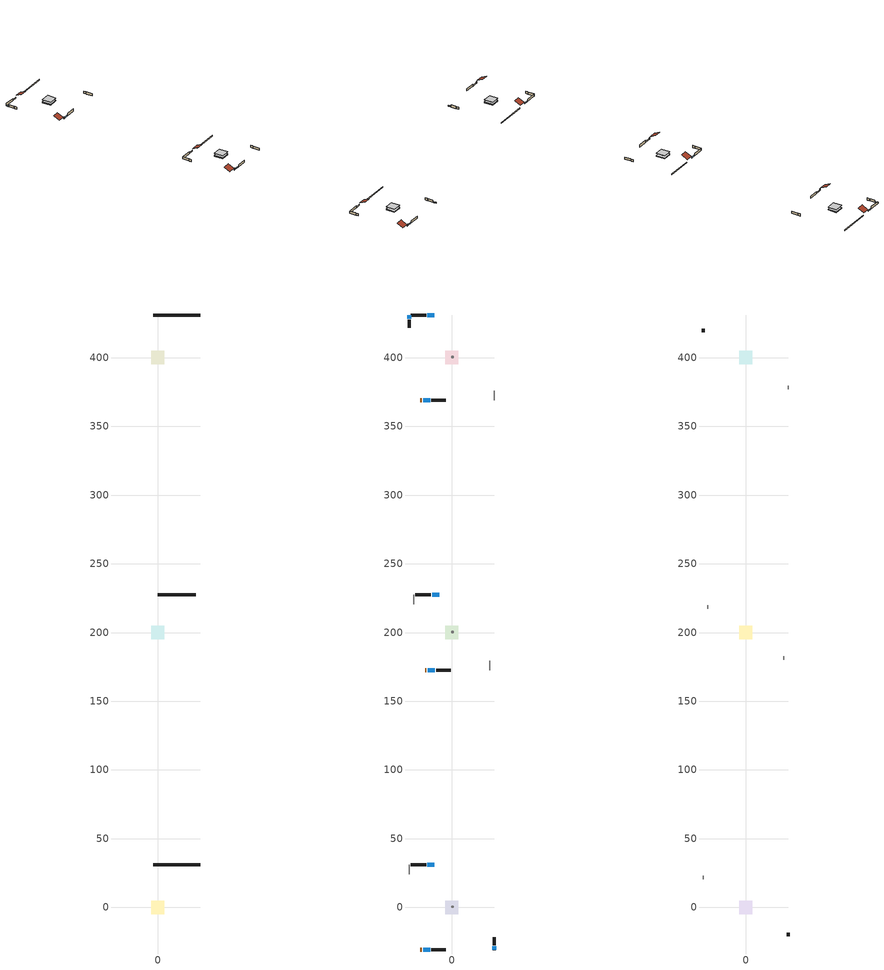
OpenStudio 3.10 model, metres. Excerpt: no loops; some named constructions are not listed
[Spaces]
unit1_crawlspace___unvented_1
 floor foundation (unit1_Slab1_construction): -4.86,-4.86 -4.86,4.86 4.86,4.86 4.86,-4.86 z-0.91
 wall foundation (unit1_FoundationWall1_construction): 30.93,30.93 -3.45,30.93 z-0.91:0
unit2_crawlspace___unvented_1
 floor foundation (unit2_Slab1_2_construction): -4.86,195.14 -4.86,204.86 4.86,204.86 4.86,195.14 z-0.91
 wall foundation (unit2_FoundationWall1_2_construction): 27.49,227.49 -0.01,227.49 z-0.91:0
unit3_crawlspace___unvented_1
 floor foundation (unit3_Slab1_3_construction): -4.86,395.14 -4.86,404.86 4.86,404.86 4.86,395.14 z-0.91
 wall foundation (unit3_FoundationWall1_3_construction): 30.93,430.93 -3.45,430.93 z-0.91:0
unit1_central_ac_and_furnace_airloop_ret_air_space
 floor adiabatic (unit1_AdiabaticConst): 0,0 0,1 1,1 1,0 z0
 wall adiabatic (unit1_AdiabaticConst): 0,0 1,0 1,1 0,1 0,0 z0:1
 ceiling adiabatic (unit1_AdiabaticConst): 1,0 1,1 0,1 0,0 z1
unit1_conditioned_space_1
 floor to unit1_crawlspace___unvented_1 (unit1_Floor1_construction): -4.86,-4.86 -4.86,4.86 4.86,4.86 4.86,-4.86 z0
 wall outside (unit1_AdiabaticWallConstruction_1): -22.73,-30.93 -21.81,-30.93 z0:2.03
 wall outside (unit1_AdiabaticWallConstruction): -20.89,-30.93 -15.67,-30.93 / 30.93,-30.93 30.93,-28.32 / -12.58,30.93 -17.79,30.93 z0:1.16
 wall outside (unit1_Wall3_construction): -14.74,-30.93 -4.23,-30.93 z0:2.44
 wall outside (unit1_Wall2_construction): 30.93,-27.39 30.93,-21.76 z0:2.44
 wall outside (unit1_Wall1_construction): -18.72,30.93 -30,30.93 z0:2.44
 wall adiabatic (unit1_Wall4_construction): -30.93,30.93 -30.93,24.05 z0:2.44
 window (unit1_WindowConstruction_2): -20.89,-30.93 -15.67,-30.93 z0:1.16
 window (unit1_WindowConstruction_1): 30.93,-30.93 30.93,-28.32 z0:1.16
 window (unit1_WindowConstruction): -12.58,30.93 -17.79,30.93 z0:1.16
 door (unit1_Door): -22.73,-30.93 -21.82,-30.93 z0:2.03
unit2_central_ac_and_furnace_airloop_ret_air_space
 floor adiabatic (unit2_AdiabaticConst): 0,200 0,201 1,201 1,200 z0
 wall adiabatic (unit2_AdiabaticConst): 0,200 1,200 1,201 0,201 0,200 z0:1
 ceiling adiabatic (unit2_AdiabaticConst): 1,200 1,201 0,201 0,200 z1
unit2_conditioned_space_1
 floor to unit2_crawlspace___unvented_1 (unit2_Floor1_2_construction): -4.86,195.14 -4.86,204.86 4.86,204.86 4.86,195.14 z0
 wall outside (unit2_AdiabaticWallConstruction_1): -19.29,172.51 -18.37,172.51 z0:2.03
 wall outside (unit2_AdiabaticWallConstruction): -17.44,172.51 -12.23,172.51 / -9.14,227.49 -14.35,227.49 z0:1.16
 wall outside (unit2_Wall3_2_construction): -11.3,172.51 -0.78,172.51 z0:2.44
 wall outside (unit2_Wall1_2_construction): -15.28,227.49 -26.56,227.49 z0:2.44
 wall adiabatic (unit2_Wall4_2_construction): -27.49,227.49 -27.49,220.61 z0:2.44
 wall adiabatic (unit2_Wall2_2_construction): 27.49,172.51 27.49,179.39 z0:2.44
 window (unit2_WindowConstruction_1): -17.44,172.51 -12.23,172.51 z0:1.16
 window (unit2_WindowConstruction): -9.14,227.49 -14.35,227.49 z0:1.16
 door (unit2_Door): -19.29,172.51 -18.37,172.51 z0:2.03
unit3_central_ac_and_furnace_airloop_ret_air_space
 floor adiabatic (unit3_AdiabaticConst): 0,400 0,401 1,401 1,400 z0
 wall adiabatic (unit3_AdiabaticConst): 0,400 1,400 1,401 0,401 0,400 z0:1
 ceiling adiabatic (unit3_AdiabaticConst): 1,400 1,401 0,401 0,400 z1
unit3_conditioned_space_1
 floor to unit3_crawlspace___unvented_1 (unit3_Floor1_3_construction): -4.86,395.14 -4.86,404.86 4.86,404.86 4.86,395.14 z0
 wall outside (unit3_AdiabaticWallConstruction_1): -22.73,369.07 -21.81,369.07 z0:2.03
 wall outside (unit3_AdiabaticWallConstruction): -30.93,430.93 -30.93,428.32 / -20.89,369.07 -15.67,369.07 / -12.58,430.93 -17.79,430.93 z0:1.16
 wall outside (unit3_Wall4_3_construction): -30.93,427.39 -30.93,421.76 z0:2.44
 wall outside (unit3_Wall3_3_construction): -14.74,369.07 -4.23,369.07 z0:2.44
 wall outside (unit3_Wall1_3_construction): -18.72,430.93 -30,430.93 z0:2.44
 wall adiabatic (unit3_Wall2_3_construction): 30.93,369.07 30.93,375.95 z0:2.44
 window (unit3_WindowConstruction_2): -30.93,430.93 -30.93,428.32 z0:1.16
 window (unit3_WindowConstruction_1): -20.89,369.07 -15.67,369.07 z0:1.16
 window (unit3_WindowConstruction): -12.58,430.93 -17.79,430.93 z0:1.16
 door (unit3_Door): -22.73,369.07 -21.82,369.07 z0:2.03
unit1_attic___vented_1
 floor to unit1_conditioned_space_1 (unit1_Floor2_construction_Reversed): -4.86,-4.86 -4.86,4.86 4.86,4.86 4.86,-4.86 z2.44
 wall outside (unit1_Wall6_construction): 30.93,-20.83 30.93,-18.4 z0:2.44
 wall adiabatic (unit1_Wall5_construction): -30.93,23.12 -30.93,20.7 z0:2.44
 roof outside (unit1_Roof2_construction): -23.66,-30.93,2.44 -23.66,-24.43,5.69 -30.93,-24.43,5.69 -30.93,-30.93,2.44
 roof outside (unit1_Roof1_construction): -11.65,30.93,2.44 -11.65,24.43,5.69 -4.38,24.43,5.69 -4.38,30.93,2.44
unit2_attic___vented_1
 floor to unit2_conditioned_space_1 (unit2_Floor2_2_construction_Reversed): -4.86,195.14 -4.86,204.86 4.86,204.86 4.86,195.14 z2.44
 wall adiabatic (unit2_Wall6_2_construction): 27.49,180.32 27.49,182.74 z0:2.44
 wall adiabatic (unit2_Wall5_2_construction): -27.49,219.68 -27.49,217.26 z0:2.44
 roof outside (unit2_Roof2_2_construction): -20.21,172.51,2.44 -20.21,179.02,5.69 -27.49,179.02,5.69 -27.49,172.51,2.44
 roof outside (unit2_Roof1_2_construction): -8.21,227.49,2.44 -8.21,220.98,5.69 -0.94,220.98,5.69 -0.94,227.49,2.44
unit3_attic___vented_1
 floor to unit3_conditioned_space_1 (unit3_Floor2_3_construction_Reversed): -4.86,395.14 -4.86,404.86 4.86,404.86 4.86,395.14 z2.44
 wall outside (unit3_Wall5_3_construction): -30.93,420.83 -30.93,418.4 z0:2.44
 wall adiabatic (unit3_Wall6_3_construction): 30.93,376.88 30.93,379.3 z0:2.44
 roof outside (unit3_Roof2_3_construction): -23.66,369.07,2.44 -23.66,375.57,5.69 -30.93,375.57,5.69 -30.93,369.07,2.44
 roof outside (unit3_Roof1_3_construction): -11.65,430.93,2.44 -11.65,424.43,5.69 -4.38,424.43,5.69 -4.38,430.93,2.44
[Schedule:FixedInterval]
unit1_mains_temperature_schedule: Interval Length {minutes}=1440; Start Month=1; Start Day=1; Value 1=8.20444; Value 2=8.13556; Value 3=8.06778; Value 4=8.00111; Value 5=7.93611; Value 6=7.87222; Value 7=7.80944; Value 8=7.74833; Value 9=7.68889; Value 10=7.63056; Value 11=7.57333; Value 12=7.51778; Value 13=7.46333; Value 14=7.41111; Value 15=7.35944; Value 16=7.31; Value 17=7.26167; Value 18=7.215; Value 19=7.17; Value 20=7.12611; Value 21=7.08389; Value 22=7.04389; Value 23=7.00444; Value 24=6.96722; Value 25=6.93167; Value 26=6.89778; Value 27=6.865; Value 28=6.83444; Value 29=6.805; Value 30=6.77722; Value 31=6.75167; Value 32=6.72722; Value 33=6.70444; Value 34=6.68389; Value 35=6.66444; Value 36=6.64722; Value 37=6.63111; Value 38=6.61722; Value 39=6.605; Value 40=6.59389; Value 41=6.585; Value 42=6.57778; Value 43=6.57222; Value 44=6.56889; Value 45=6.56667; Value 46=6.56611; Value 47=6.56778; Value 48=6.57056; Value 49=6.57556; Value 50=6.58167; Value 51=6.59; Value 52=6.6; Value 53=6.61167; Value 54=6.625; Value 55=6.64; Value 56=6.65722; Value 57=6.67556; Value 58=6.69556; Value 59=6.71722; Value 60=6.74111; Value 61=6.76611; Value 62=6.79333; Value 63=6.82167; Value 64=6.85167; Value 65=6.88333; Value 66=6.91722; Value 67=6.95222; Value 68=6.98889; Value 69=7.02667; Value 70=7.06667; Value 71=7.10833; Value 72=7.15111; Value 73=7.19556; Value 74=7.24167; Value 75=7.28944; Value 76=7.33833; Value 77=7.38889; Value 78=7.44111; Value 79=7.49444; Value 80=7.54944; Value 81=7.60611; Value 82=7.66389; Value 83=7.72278; Value 84=7.78333; Value 85=7.84556; Value 86=7.90889; Value 87=7.97333; Value 88=8.03944; Value 89=8.10667; Value 90=8.175; Value 91=8.245; Value 92=8.31556; Value 93=8.38778; Value 94=8.46111; Value 95=8.53556; Value 96=8.61167; Value 97=8.68833; Value 98=8.76611; Value 99=8.845; Value 100=8.925; Value 101=9.00611; Value 102=9.08778; Value 103=9.17111; Value 104=9.255; Value 105=9.33944; Value 106=9.42556; Value 107=9.51222; Value 108=9.59944; Value 109=9.68778; Value 110=9.77667; Value 111=9.86667; Value 112=9.95722; Value 113=10.0489; Value 114=10.1406; Value 115=10.2333; Value 116=10.3267; Value 117=10.4206; Value 118=10.515; Value 119=10.61; Value 120=10.7056; Value 121=10.8017; Value 122=10.8983; Value 123=10.9956; Value 124=11.0928; Value 125=11.1906; Value 126=11.2889; Value 127=11.3872; Value 128=11.4861; Value 129=11.585; Value 130=11.6844; Value 131=11.7839; Value 132=11.8833; Value 133=11.9833; Value 134=12.0828; Value 135=12.1828; Value 136=12.2833; Value 137=12.3833; Value 138=12.4833; Value 139=12.5833; Value 140=12.6833; Value 141=12.7833; Value 142=12.8828; Value 143=12.9828; Value 144=13.0822; Value 145=13.1811; Value 146=13.2806; Value 147=13.3789; Value 148=13.4778; Value 149=13.5756; Value 150=13.6733; Value 151=13.7711; Value 152=13.8678; Value 153=13.9644; Value 154=14.0606; Value 155=14.1561; Value 156=14.2511; Value 157=14.3456; Value 158=14.4394; Value 159=14.5328; Value 160=14.6256; Value 161=14.7178; Value 162=14.8089; Value 163=14.8994; Value 164=14.9894; Value 165=15.0783; Value 166=15.1667; Value 167=15.2539; Value 168=15.3406; Value 169=15.4267; Value 170=15.5111; Value 171=15.595; Value 172=15.6783; Value 173=15.76; Value 174=15.8411; Value 175=15.9211; Value 176=16; Value 177=16.0778; Value 178=16.1544; Value 179=16.23; Value 180=16.3044; Value 181=16.3778; Value 182=16.45; Value 183=16.5211; Value 184=16.5906; Value 185=16.6589; Value 186=16.7261; Value 187=16.7922; Value 188=16.8567; Value 189=16.92; Value 190=16.9822; Value 191=17.0428; Value 192=17.1017; Value 193=17.1594; Value 194=17.2161; Value 195=17.2711; Value 196=17.3244; Value 197=17.3761; Value 198=17.4267; Value 199=17.4761; Value 200=17.5233; Value 201=17.5694; Value 202=17.6139; Value 203=17.6572; Value 204=17.6983; Value 205=17.7383; Value 206=17.7767; Value 207=17.8128; Value 208=17.8478; Value 209=17.8817; Value 210=17.9133; Value 211=17.9433; Value 212=17.9717; Value 213=17.9989; Value 214=18.0239; Value 215=18.0472; Value 216=18.0689; Value 217=18.0894; Value 218=18.1078; Value 219=18.1244; Value 220=18.1394; Value 221=18.1528; Value 222=18.1644; Value 223=18.1744; Value 224=18.1828; Value 225=18.1889; Value 226=18.1939; Value 227=18.1967; Value 228=18.1983; Value 229=18.1978; Value 230=18.1956; Value 231=18.1917; Value 232=18.1861; Value 233=18.1789; Value 234=18.17; Value 235=18.1594; Value 236=18.1467; Value 237=18.1328; Value 238=18.1167; Value 239=18.0994; Value 240=18.08; Value 241=18.0594; Value 242=18.0367; Value 243=18.0122; Value 244=17.9867; Value 245=17.9589; Value 246=17.9294; Value 247=17.8989; Value 248=17.8661; Value 249=17.8322; Value 250=17.7961; Value 251=17.7589; Value 252=17.72; Value 253=17.6794; Value 254=17.6372; Value 255=17.5933; Value 256=17.5483; Value 257=17.5017; Value 258=17.4533; Value 259=17.4039; Value 260=17.3522; Value 261=17.2994; Value 262=17.2456; Value 263=17.19; Value 264=17.1328; Value 265=17.0744; Value 266=17.0144; Value 267=16.9533; Value 268=16.8911; Value 269=16.8272; Value 270=16.7617; Value 271=16.695; Value 272=16.6272; Value 273=16.5583; Value 274=16.4883; Value 275=16.4167; Value 276=16.3439; Value 277=16.27; Value 278=16.195; Value 279=16.1189; Value 280=16.0417; Value 281=15.9633; Value 282=15.8839; Value 283=15.8033; Value 284=15.7222; Value 285=15.6394; Value 286=15.5561; Value 287=15.4722; Value 288=15.3867; Value 289=15.3006; Value 290=15.2133; Value 291=15.1256; Value 292=15.0372; Value 293=14.9478; Value 294=14.8572; Value 295=14.7667; Value 296=14.675; Value 297=14.5828; Value 298=14.4894; Value 299=14.3961; Value 300=14.3017; Value 301=14.2072; Value 302=14.1117; Value 303=14.0161; Value 304=13.9194; Value 305=13.8228; Value 306=13.7256; Value 307=13.6283; Value 308=13.53; Value 309=13.4317; Value 310=13.3333; Value 311=13.2344; Value 312=13.1356; Value 313=13.0361; Value 314=12.9367; Value 315=12.8367; Value 316=12.7367; Value 317=12.6367; Value 318=12.5367; Value 319=12.4367; Value 320=12.3367; Value 321=12.2367; Value 322=12.1367; Value 323=12.0367; Value 324=11.9367; Value 325=11.8372; Value 326=11.7378; Value 327=11.6383; Value 328=11.5389; Value 329=11.44; Value 330=11.3417; Value 331=11.2433; Value 332=11.145; Value 333=11.0478; Value 334=10.9506; Value 335=10.8533; Value 336=10.7572; Value 337=10.6611; Value 338=10.5661; Value 339=10.4711; Value 340=10.3772; Value 341=10.2833; Value 342=10.19; Value 343=10.0978; Value 344=10.0061; Value 345=9.915; Value 346=9.825; Value 347=9.73556; Value 348=9.64667; Value 349=9.55889; Value 350=9.47167; Value 351=9.38556; Value 352=9.3; Value 353=9.21556; Value 354=9.13222; Value 355=9.04944; Value 356=8.96833; Value 357=8.88778; Value 358=8.80833; Value 359=8.73; Value 360=8.65222; Value 361=8.57611; Value 362=8.50111; Value 363=8.42722; Value 364=8.35444; Value 365=8.28278
[Schedule:Day]
unit1_mech_vent_bath_fan_0_schedule_day; unit2_mech_vent_bath_fan_0_schedule_day; unit3_mech_vent_bath_fan_0_schedule_day: 7, 0, 0, 8, 0, 1, 24, 0, 0
unit1_mech_vent_bath_fan_0_schedule_default_day; unit1_mech_vent_range_fan_0_schedule_default_day; unit1_natural_vent_schedule_default_day; unit1_cooling_season_schedule_day_2; unit1_cooling_season_schedule_day; unit1_cooling_season_schedule_default_day; unit1_general_water_use_schedule_default_day; unit1_exterior_lighting_schedule_default_day; unit1_cooling_setpoint_default_day; unit1_heating_setpoint_default_day; unit2_mech_vent_bath_fan_0_schedule_default_day; unit2_mech_vent_range_fan_0_schedule_default_day; unit2_natural_vent_schedule_default_day; unit2_cooling_season_schedule_day_2; unit2_cooling_season_schedule_day; unit2_cooling_season_schedule_default_day; unit2_general_water_use_schedule_default_day; unit2_exterior_lighting_schedule_default_day; unit2_cooling_setpoint_default_day; unit2_heating_setpoint_default_day; unit3_mech_vent_bath_fan_0_schedule_default_day; unit3_mech_vent_range_fan_0_schedule_default_day; unit3_natural_vent_schedule_default_day; unit3_cooling_season_schedule_day_2; unit3_cooling_season_schedule_day; unit3_cooling_season_schedule_default_day; unit3_general_water_use_schedule_default_day; unit3_exterior_lighting_schedule_default_day; unit3_cooling_setpoint_default_day; unit3_heating_setpoint_default_day: 24, 0, 0
unit1_mech_vent_range_fan_0_schedule_day; unit2_mech_vent_range_fan_0_schedule_day; unit3_mech_vent_range_fan_0_schedule_day: 18, 0, 0, 19, 0, 1, 24, 0, 0
unit1_natural_vent_schedule_day; unit1_cooling_season_schedule_day_1; unit2_natural_vent_schedule_day; unit2_cooling_season_schedule_day_1; unit3_natural_vent_schedule_day; unit3_cooling_season_schedule_day_1: 24, 0, 1
unit1_general_water_use_schedule_day; unit2_general_water_use_schedule_day; unit3_general_water_use_schedule_day: 1, 0, 0.315068, 3, 0, 0.287671, 4, 0, 0.342466, 5, 0, 0.369863, 6, 0, 0.520548, 7, 0, 0.60274, 8, 0, 0.534247, 10, 0, 0.506849, 11, 0, 0.465753, 14, 0, 0.479452, 15, 0, 0.534247, 16, 0, 0.589041, 17, 0, 0.69863, 18, 0, 0.876712, 19, 0, 0.890411, 20, 0, 0.986301, 21, 0, 1, 22, 0, 0.863014, 23, 0, 0.616438, 24, 0, 0.465753
unit1_exterior_lighting_schedule_day_11; unit2_exterior_lighting_schedule_day_11; unit3_exterior_lighting_schedule_day_11: 1, 0, 0.571429, 3, 0, 0.528571, 5, 0, 0.5, 6, 0, 0.557143, 7, 0, 0.628571, 8, 0, 0.585714, 9, 0, 0.442857, 10, 0, 0.357143, 12, 0, 0.342857, 13, 0, 0.357143, 14, 0, 0.4, 15, 0, 0.428571, 16, 0, 0.5, 17, 0, 0.628571, 18, 0, 0.8, 19, 0, 0.914286, 20, 0, 0.971429, 21, 0, 1, 22, 0, 0.928571, 23, 0, 0.8, 24, 0, 0.671429
unit1_exterior_lighting_schedule_day_10; unit2_exterior_lighting_schedule_day_10; unit3_exterior_lighting_schedule_day_10: 1, 0, 0.552381, 3, 0, 0.510952, 5, 0, 0.483333, 6, 0, 0.538571, 7, 0, 0.607619, 8, 0, 0.56619, 9, 0, 0.428095, 10, 0, 0.345238, 12, 0, 0.331429, 13, 0, 0.345238, 14, 0, 0.386667, 15, 0, 0.414286, 16, 0, 0.483333, 17, 0, 0.607619, 18, 0, 0.773333, 19, 0, 0.88381, 20, 0, 0.939048, 21, 0, 0.966667, 22, 0, 0.897619, 23, 0, 0.773333, 24, 0, 0.649048
unit1_exterior_lighting_schedule_day_9; unit2_exterior_lighting_schedule_day_9; unit3_exterior_lighting_schedule_day_9: 1, 0, 0.509524, 3, 0, 0.47131, 5, 0, 0.445833, 6, 0, 0.496786, 7, 0, 0.560476, 8, 0, 0.522262, 9, 0, 0.394881, 10, 0, 0.318452, 12, 0, 0.305714, 13, 0, 0.318452, 14, 0, 0.356667, 15, 0, 0.382143, 16, 0, 0.445833, 17, 0, 0.560476, 18, 0, 0.713333, 19, 0, 0.815238, 20, 0, 0.86619, 21, 0, 0.891667, 22, 0, 0.827976, 23, 0, 0.713333, 24, 0, 0.59869
unit1_exterior_lighting_schedule_day_8; unit2_exterior_lighting_schedule_day_8; unit3_exterior_lighting_schedule_day_8: 1, 0, 0.466667, 3, 0, 0.431667, 5, 0, 0.408333, 6, 0, 0.455, 7, 0, 0.513333, 8, 0, 0.478333, 9, 0, 0.361667, 10, 0, 0.291667, 12, 0, 0.28, 13, 0, 0.291667, 14, 0, 0.326667, 15, 0, 0.35, 16, 0, 0.408333, 17, 0, 0.513333, 18, 0, 0.653333, 19, 0, 0.746667, 20, 0, 0.793333, 21, 0, 0.816667, 22, 0, 0.758333, 23, 0, 0.653333, 24, 0, 0.548333
unit1_exterior_lighting_schedule_day_7; unit2_exterior_lighting_schedule_day_7; unit3_exterior_lighting_schedule_day_7: 1, 0, 0.419048, 3, 0, 0.387619, 5, 0, 0.366667, 6, 0, 0.408571, 7, 0, 0.460952, 8, 0, 0.429524, 9, 0, 0.324762, 10, 0, 0.261905, 12, 0, 0.251429, 13, 0, 0.261905, 14, 0, 0.293333, 15, 0, 0.314286, 16, 0, 0.366667, 17, 0, 0.460952, 18, 0, 0.586667, 19, 0, 0.670476, 20, 0, 0.712381, 21, 0, 0.733333, 22, 0, 0.680952, 23, 0, 0.586667, 24, 0, 0.492381
unit1_exterior_lighting_schedule_day_6; unit2_exterior_lighting_schedule_day_6; unit3_exterior_lighting_schedule_day_6: 1, 0, 0.390476, 3, 0, 0.36119, 5, 0, 0.341667, 6, 0, 0.380714, 7, 0, 0.429524, 8, 0, 0.400238, 9, 0, 0.302619, 10, 0, 0.244048, 12, 0, 0.234286, 13, 0, 0.244048, 14, 0, 0.273333, 15, 0, 0.292857, 16, 0, 0.341667, 17, 0, 0.429524, 18, 0, 0.546667, 19, 0, 0.624762, 20, 0, 0.66381, 21, 0, 0.683333, 22, 0, 0.634524, 23, 0, 0.546667, 24, 0, 0.45881
unit1_exterior_lighting_schedule_day_5; unit2_exterior_lighting_schedule_day_5; unit3_exterior_lighting_schedule_day_5: 1, 0, 0.380952, 3, 0, 0.352381, 5, 0, 0.333333, 6, 0, 0.371429, 7, 0, 0.419048, 8, 0, 0.390476, 9, 0, 0.295238, 10, 0, 0.238095, 12, 0, 0.228571, 13, 0, 0.238095, 14, 0, 0.266667, 15, 0, 0.285714, 16, 0, 0.333333, 17, 0, 0.419048, 18, 0, 0.533333, 19, 0, 0.609524, 20, 0, 0.647619, 21, 0, 0.666667, 22, 0, 0.619048, 23, 0, 0.533333, 24, 0, 0.447619
unit1_exterior_lighting_schedule_day_4; unit2_exterior_lighting_schedule_day_4; unit3_exterior_lighting_schedule_day_4: 1, 0, 0.4, 3, 0, 0.37, 5, 0, 0.35, 6, 0, 0.39, 7, 0, 0.44, 8, 0, 0.41, 9, 0, 0.31, 10, 0, 0.25, 12, 0, 0.24, 13, 0, 0.25, 14, 0, 0.28, 15, 0, 0.3, 16, 0, 0.35, 17, 0, 0.44, 18, 0, 0.56, 19, 0, 0.64, 20, 0, 0.68, 21, 0, 0.7, 22, 0, 0.65, 23, 0, 0.56, 24, 0, 0.47
unit1_exterior_lighting_schedule_day_3; unit2_exterior_lighting_schedule_day_3; unit3_exterior_lighting_schedule_day_3: 1, 0, 0.442857, 3, 0, 0.409643, 5, 0, 0.3875, 6, 0, 0.431786, 7, 0, 0.487143, 8, 0, 0.453929, 9, 0, 0.343214, 10, 0, 0.276786, 12, 0, 0.265714, 13, 0, 0.276786, 14, 0, 0.31, 15, 0, 0.332143, 16, 0, 0.3875, 17, 0, 0.487143, 18, 0, 0.62, 19, 0, 0.708571, 20, 0, 0.752857, 21, 0, 0.775, 22, 0, 0.719643, 23, 0, 0.62, 24, 0, 0.520357
unit1_exterior_lighting_schedule_day_2; unit2_exterior_lighting_schedule_day_2; unit3_exterior_lighting_schedule_day_2: 1, 0, 0.485714, 3, 0, 0.449286, 5, 0, 0.425, 6, 0, 0.473571, 7, 0, 0.534286, 8, 0, 0.497857, 9, 0, 0.376429, 10, 0, 0.303571, 12, 0, 0.291429, 13, 0, 0.303571, 14, 0, 0.34, 15, 0, 0.364286, 16, 0, 0.425, 17, 0, 0.534286, 18, 0, 0.68, 19, 0, 0.777143, 20, 0, 0.825714, 21, 0, 0.85, 22, 0, 0.789286, 23, 0, 0.68, 24, 0, 0.570714
unit1_exterior_lighting_schedule_day_1; unit2_exterior_lighting_schedule_day_1; unit3_exterior_lighting_schedule_day_1: 1, 0, 0.528571, 3, 0, 0.488929, 5, 0, 0.4625, 6, 0, 0.515357, 7, 0, 0.581429, 8, 0, 0.541786, 9, 0, 0.409643, 10, 0, 0.330357, 12, 0, 0.317143, 13, 0, 0.330357, 14, 0, 0.37, 15, 0, 0.396429, 16, 0, 0.4625, 17, 0, 0.581429, 18, 0, 0.74, 19, 0, 0.845714, 20, 0, 0.898571, 21, 0, 0.925, 22, 0, 0.858929, 23, 0, 0.74, 24, 0, 0.621071
unit1_exterior_lighting_schedule_day; unit2_exterior_lighting_schedule_day; unit3_exterior_lighting_schedule_day: 1, 0, 0.566667, 3, 0, 0.524167, 5, 0, 0.495833, 6, 0, 0.5525, 7, 0, 0.623333, 8, 0, 0.580833, 9, 0, 0.439167, 10, 0, 0.354167, 12, 0, 0.34, 13, 0, 0.354167, 14, 0, 0.396667, 15, 0, 0.425, 16, 0, 0.495833, 17, 0, 0.623333, 18, 0, 0.793333, 19, 0, 0.906667, 20, 0, 0.963333, 21, 0, 0.991667, 22, 0, 0.920833, 23, 0, 0.793333, 24, 0, 0.665833
unit1_cooling_setpoint_day; unit2_cooling_setpoint_day; unit3_cooling_setpoint_day: 24, 0, 25.5556
unit1_heating_setpoint_day; unit2_heating_setpoint_day; unit3_heating_setpoint_day: 24, 0, 20
[Schedule:Rule] Apply Monday=Yes; Apply Wednesday=Yes; Apply Friday=Yes; Date Specification Type=DateRange; Start Day=1
Name | Schedule Ruleset | Rule Order | Day Schedule | Apply Sunday | Apply Tuesday | Apply Thursday | Apply Saturday | Start Month | End Month | End Day
unit1_mech_vent_bath_fan_0_schedule_allday_rule | unit1_mech_vent_bath_fan_0_schedule | 0 | unit1_mech_vent_bath_fan_0_schedule_day | Yes | Yes | Yes | Yes | 1 | 12 | 31
unit1_mech_vent_range_fan_0_schedule_allday_rule | unit1_mech_vent_range_fan_0_schedule | 0 | unit1_mech_vent_range_fan_0_schedule_day | Yes | Yes | Yes | Yes | 1 | 12 | 31
unit1_natural_vent_schedule_rule | unit1_natural_vent_schedule | 0 | unit1_natural_vent_schedule_day | No | No | No | No | 1 | 12 | 31
unit1_cooling_season_schedule_allday_rule_2 | unit1_cooling_season_schedule | 0 | unit1_cooling_season_schedule_day_2 | Yes | Yes | Yes | Yes | 10 | 12 | 31
unit1_cooling_season_schedule_allday_rule_1 | unit1_cooling_season_schedule | 1 | unit1_cooling_season_schedule_day_1 | Yes | Yes | Yes | Yes | 6 | 9 | 30
unit1_cooling_season_schedule_allday_rule | unit1_cooling_season_schedule | 2 | unit1_cooling_season_schedule_day | Yes | Yes | Yes | Yes | 1 | 5 | 31
unit1_general_water_use_schedule_allday_rule | unit1_general_water_use_schedule | 0 | unit1_general_water_use_schedule_day | Yes | Yes | Yes | Yes | 1 | 12 | 31
unit1_exterior_lighting_schedule_allday_rule_11 | unit1_exterior_lighting_schedule | 0 | unit1_exterior_lighting_schedule_day_11 | Yes | Yes | Yes | Yes | 12 | 12 | 31
unit1_exterior_lighting_schedule_allday_rule_10 | unit1_exterior_lighting_schedule | 1 | unit1_exterior_lighting_schedule_day_10 | Yes | Yes | Yes | Yes | 11 | 11 | 30
unit1_exterior_lighting_schedule_allday_rule_9 | unit1_exterior_lighting_schedule | 2 | unit1_exterior_lighting_schedule_day_9 | Yes | Yes | Yes | Yes | 10 | 10 | 31
unit1_exterior_lighting_schedule_allday_rule_8 | unit1_exterior_lighting_schedule | 3 | unit1_exterior_lighting_schedule_day_8 | Yes | Yes | Yes | Yes | 9 | 9 | 30
unit1_exterior_lighting_schedule_allday_rule_7 | unit1_exterior_lighting_schedule | 4 | unit1_exterior_lighting_schedule_day_7 | Yes | Yes | Yes | Yes | 8 | 8 | 31
unit1_exterior_lighting_schedule_allday_rule_6 | unit1_exterior_lighting_schedule | 5 | unit1_exterior_lighting_schedule_day_6 | Yes | Yes | Yes | Yes | 7 | 7 | 31
unit1_exterior_lighting_schedule_allday_rule_5 | unit1_exterior_lighting_schedule | 6 | unit1_exterior_lighting_schedule_day_5 | Yes | Yes | Yes | Yes | 6 | 6 | 30
unit1_exterior_lighting_schedule_allday_rule_4 | unit1_exterior_lighting_schedule | 7 | unit1_exterior_lighting_schedule_day_4 | Yes | Yes | Yes | Yes | 5 | 5 | 31
unit1_exterior_lighting_schedule_allday_rule_3 | unit1_exterior_lighting_schedule | 8 | unit1_exterior_lighting_schedule_day_3 | Yes | Yes | Yes | Yes | 4 | 4 | 30
unit1_exterior_lighting_schedule_allday_rule_2 | unit1_exterior_lighting_schedule | 9 | unit1_exterior_lighting_schedule_day_2 | Yes | Yes | Yes | Yes | 3 | 3 | 31
unit1_exterior_lighting_schedule_allday_rule_1 | unit1_exterior_lighting_schedule | 10 | unit1_exterior_lighting_schedule_day_1 | Yes | Yes | Yes | Yes | 2 | 2 | 28
unit1_exterior_lighting_schedule_allday_rule | unit1_exterior_lighting_schedule | 11 | unit1_exterior_lighting_schedule_day | Yes | Yes | Yes | Yes | 1 | 1 | 31
unit1_cooling_setpoint_allday_rule | unit1_cooling_setpoint | 0 | unit1_cooling_setpoint_day | Yes | Yes | Yes | Yes | 1 | 12 | 31
unit1_heating_setpoint_allday_rule | unit1_heating_setpoint | 0 | unit1_heating_setpoint_day | Yes | Yes | Yes | Yes | 1 | 12 | 31
unit2_mech_vent_bath_fan_0_schedule_allday_rule | unit2_mech_vent_bath_fan_0_schedule | 0 | unit2_mech_vent_bath_fan_0_schedule_day | Yes | Yes | Yes | Yes | 1 | 12 | 31
unit2_mech_vent_range_fan_0_schedule_allday_rule | unit2_mech_vent_range_fan_0_schedule | 0 | unit2_mech_vent_range_fan_0_schedule_day | Yes | Yes | Yes | Yes | 1 | 12 | 31
unit2_natural_vent_schedule_rule | unit2_natural_vent_schedule | 0 | unit2_natural_vent_schedule_day | No | No | No | No | 1 | 12 | 31
unit2_cooling_season_schedule_allday_rule_2 | unit2_cooling_season_schedule | 0 | unit2_cooling_season_schedule_day_2 | Yes | Yes | Yes | Yes | 10 | 12 | 31
unit2_cooling_season_schedule_allday_rule_1 | unit2_cooling_season_schedule | 1 | unit2_cooling_season_schedule_day_1 | Yes | Yes | Yes | Yes | 6 | 9 | 30
unit2_cooling_season_schedule_allday_rule | unit2_cooling_season_schedule | 2 | unit2_cooling_season_schedule_day | Yes | Yes | Yes | Yes | 1 | 5 | 31
unit2_general_water_use_schedule_allday_rule | unit2_general_water_use_schedule | 0 | unit2_general_water_use_schedule_day | Yes | Yes | Yes | Yes | 1 | 12 | 31
unit2_exterior_lighting_schedule_allday_rule_11 | unit2_exterior_lighting_schedule | 0 | unit2_exterior_lighting_schedule_day_11 | Yes | Yes | Yes | Yes | 12 | 12 | 31
unit2_exterior_lighting_schedule_allday_rule_10 | unit2_exterior_lighting_schedule | 1 | unit2_exterior_lighting_schedule_day_10 | Yes | Yes | Yes | Yes | 11 | 11 | 30
unit2_exterior_lighting_schedule_allday_rule_9 | unit2_exterior_lighting_schedule | 2 | unit2_exterior_lighting_schedule_day_9 | Yes | Yes | Yes | Yes | 10 | 10 | 31
unit2_exterior_lighting_schedule_allday_rule_8 | unit2_exterior_lighting_schedule | 3 | unit2_exterior_lighting_schedule_day_8 | Yes | Yes | Yes | Yes | 9 | 9 | 30
unit2_exterior_lighting_schedule_allday_rule_7 | unit2_exterior_lighting_schedule | 4 | unit2_exterior_lighting_schedule_day_7 | Yes | Yes | Yes | Yes | 8 | 8 | 31
unit2_exterior_lighting_schedule_allday_rule_6 | unit2_exterior_lighting_schedule | 5 | unit2_exterior_lighting_schedule_day_6 | Yes | Yes | Yes | Yes | 7 | 7 | 31
unit2_exterior_lighting_schedule_allday_rule_5 | unit2_exterior_lighting_schedule | 6 | unit2_exterior_lighting_schedule_day_5 | Yes | Yes | Yes | Yes | 6 | 6 | 30
unit2_exterior_lighting_schedule_allday_rule_4 | unit2_exterior_lighting_schedule | 7 | unit2_exterior_lighting_schedule_day_4 | Yes | Yes | Yes | Yes | 5 | 5 | 31
unit2_exterior_lighting_schedule_allday_rule_3 | unit2_exterior_lighting_schedule | 8 | unit2_exterior_lighting_schedule_day_3 | Yes | Yes | Yes | Yes | 4 | 4 | 30
unit2_exterior_lighting_schedule_allday_rule_2 | unit2_exterior_lighting_schedule | 9 | unit2_exterior_lighting_schedule_day_2 | Yes | Yes | Yes | Yes | 3 | 3 | 31
unit2_exterior_lighting_schedule_allday_rule_1 | unit2_exterior_lighting_schedule | 10 | unit2_exterior_lighting_schedule_day_1 | Yes | Yes | Yes | Yes | 2 | 2 | 28
unit2_exterior_lighting_schedule_allday_rule | unit2_exterior_lighting_schedule | 11 | unit2_exterior_lighting_schedule_day | Yes | Yes | Yes | Yes | 1 | 1 | 31
unit2_cooling_setpoint_allday_rule | unit2_cooling_setpoint | 0 | unit2_cooling_setpoint_day | Yes | Yes | Yes | Yes | 1 | 12 | 31
unit2_heating_setpoint_allday_rule | unit2_heating_setpoint | 0 | unit2_heating_setpoint_day | Yes | Yes | Yes | Yes | 1 | 12 | 31
unit3_mech_vent_bath_fan_0_schedule_allday_rule | unit3_mech_vent_bath_fan_0_schedule | 0 | unit3_mech_vent_bath_fan_0_schedule_day | Yes | Yes | Yes | Yes | 1 | 12 | 31
unit3_natural_vent_schedule_rule | unit3_natural_vent_schedule | 0 | unit3_natural_vent_schedule_day | No | No | No | No | 1 | 12 | 31
unit3_cooling_season_schedule_allday_rule_2 | unit3_cooling_season_schedule | 0 | unit3_cooling_season_schedule_day_2 | Yes | Yes | Yes | Yes | 10 | 12 | 31
unit3_cooling_season_schedule_allday_rule_1 | unit3_cooling_season_schedule | 1 | unit3_cooling_season_schedule_day_1 | Yes | Yes | Yes | Yes | 6 | 9 | 30
unit3_cooling_season_schedule_allday_rule | unit3_cooling_season_schedule | 2 | unit3_cooling_season_schedule_day | Yes | Yes | Yes | Yes | 1 | 5 | 31
unit3_general_water_use_schedule_allday_rule | unit3_general_water_use_schedule | 0 | unit3_general_water_use_schedule_day | Yes | Yes | Yes | Yes | 1 | 12 | 31
unit3_exterior_lighting_schedule_allday_rule_11 | unit3_exterior_lighting_schedule | 0 | unit3_exterior_lighting_schedule_day_11 | Yes | Yes | Yes | Yes | 12 | 12 | 31
unit3_exterior_lighting_schedule_allday_rule_10 | unit3_exterior_lighting_schedule | 1 | unit3_exterior_lighting_schedule_day_10 | Yes | Yes | Yes | Yes | 11 | 11 | 30
unit3_exterior_lighting_schedule_allday_rule_9 | unit3_exterior_lighting_schedule | 2 | unit3_exterior_lighting_schedule_day_9 | Yes | Yes | Yes | Yes | 10 | 10 | 31
unit3_exterior_lighting_schedule_allday_rule_8 | unit3_exterior_lighting_schedule | 3 | unit3_exterior_lighting_schedule_day_8 | Yes | Yes | Yes | Yes | 9 | 9 | 30
unit3_exterior_lighting_schedule_allday_rule_7 | unit3_exterior_lighting_schedule | 4 | unit3_exterior_lighting_schedule_day_7 | Yes | Yes | Yes | Yes | 8 | 8 | 31
unit3_exterior_lighting_schedule_allday_rule_6 | unit3_exterior_lighting_schedule | 5 | unit3_exterior_lighting_schedule_day_6 | Yes | Yes | Yes | Yes | 7 | 7 | 31
unit3_exterior_lighting_schedule_allday_rule_5 | unit3_exterior_lighting_schedule | 6 | unit3_exterior_lighting_schedule_day_5 | Yes | Yes | Yes | Yes | 6 | 6 | 30
unit3_exterior_lighting_schedule_allday_rule_4 | unit3_exterior_lighting_schedule | 7 | unit3_exterior_lighting_schedule_day_4 | Yes | Yes | Yes | Yes | 5 | 5 | 31
unit3_exterior_lighting_schedule_allday_rule_3 | unit3_exterior_lighting_schedule | 8 | unit3_exterior_lighting_schedule_day_3 | Yes | Yes | Yes | Yes | 4 | 4 | 30
unit3_exterior_lighting_schedule_allday_rule_2 | unit3_exterior_lighting_schedule | 9 | unit3_exterior_lighting_schedule_day_2 | Yes | Yes | Yes | Yes | 3 | 3 | 31
unit3_exterior_lighting_schedule_allday_rule_1 | unit3_exterior_lighting_schedule | 10 | unit3_exterior_lighting_schedule_day_1 | Yes | Yes | Yes | Yes | 2 | 2 | 28
unit3_exterior_lighting_schedule_allday_rule | unit3_exterior_lighting_schedule | 11 | unit3_exterior_lighting_schedule_day | Yes | Yes | Yes | Yes | 1 | 1 | 31
unit3_mech_vent_range_fan_0_schedule_allday_rule | unit3_mech_vent_range_fan_0_schedule | 0 | unit3_mech_vent_range_fan_0_schedule_day | Yes | Yes | Yes | Yes | 1 | 12 | 31
unit3_cooling_setpoint_allday_rule | unit3_cooling_setpoint | 0 | unit3_cooling_setpoint_day | Yes | Yes | Yes | Yes | 1 | 12 | 31
unit3_heating_setpoint_allday_rule | unit3_heating_setpoint | 0 | unit3_heating_setpoint_day | Yes | Yes | Yes | Yes | 1 | 12 | 31
[Schedule:Ruleset]
Name | Default Day Schedule
unit1_mech_vent_bath_fan_0_schedule | unit1_mech_vent_bath_fan_0_schedule_default_day
unit1_mech_vent_range_fan_0_schedule | unit1_mech_vent_range_fan_0_schedule_default_day
unit1_natural_vent_schedule | unit1_natural_vent_schedule_default_day
unit1_cooling_season_schedule | unit1_cooling_season_schedule_default_day
unit1_general_water_use_schedule | unit1_general_water_use_schedule_default_day
unit1_exterior_lighting_schedule | unit1_exterior_lighting_schedule_default_day
unit1_cooling_setpoint | unit1_cooling_setpoint_default_day
unit1_heating_setpoint | unit1_heating_setpoint_default_day
unit2_mech_vent_bath_fan_0_schedule | unit2_mech_vent_bath_fan_0_schedule_default_day
unit2_mech_vent_range_fan_0_schedule | unit2_mech_vent_range_fan_0_schedule_default_day
unit2_natural_vent_schedule | unit2_natural_vent_schedule_default_day
unit2_cooling_season_schedule | unit2_cooling_season_schedule_default_day
unit2_general_water_use_schedule | unit2_general_water_use_schedule_default_day
unit2_exterior_lighting_schedule | unit2_exterior_lighting_schedule_default_day
unit2_cooling_setpoint | unit2_cooling_setpoint_default_day
unit2_heating_setpoint | unit2_heating_setpoint_default_day
unit3_mech_vent_bath_fan_0_schedule | unit3_mech_vent_bath_fan_0_schedule_default_day
unit3_mech_vent_range_fan_0_schedule | unit3_mech_vent_range_fan_0_schedule_default_day
unit3_natural_vent_schedule | unit3_natural_vent_schedule_default_day
unit3_cooling_season_schedule | unit3_cooling_season_schedule_default_day
unit3_general_water_use_schedule | unit3_general_water_use_schedule_default_day
unit3_exterior_lighting_schedule | unit3_exterior_lighting_schedule_default_day
unit3_cooling_setpoint | unit3_cooling_setpoint_default_day
unit3_heating_setpoint | unit3_heating_setpoint_default_day
[Schedule:File] Rows to Skip at Top=1; Number of Hours of Data=8760; Interpolate to Timestep=Yes; Minutes per Item=60; Translate File With Relative Path=Yes
Name | External File | Column Number
unit1_lighting_interior | unit1_External_File_1 | 5
unit1_hot_water_dishwasher | unit1_External_File_1 | 6
unit1_hot_water_clothes_washer | unit1_External_File_1 | 8
unit1_hot_water_fixtures | unit1_External_File_1 | 12
unit2_occupants | unit2_External_File_1 | 1
unit2_lighting_interior | unit2_External_File_1 | 5
unit2_hot_water_dishwasher | unit2_External_File_1 | 6
unit2_hot_water_clothes_washer | unit2_External_File_1 | 8
unit2_hot_water_fixtures | unit2_External_File_1 | 12
unit3_occupants | unit3_External_File_1 | 1
unit3_lighting_interior | unit3_External_File_1 | 5
unit3_hot_water_dishwasher | unit3_External_File_1 | 6
unit3_hot_water_clothes_washer | unit3_External_File_1 | 8
unit3_hot_water_fixtures | unit3_External_File_1 | 12
